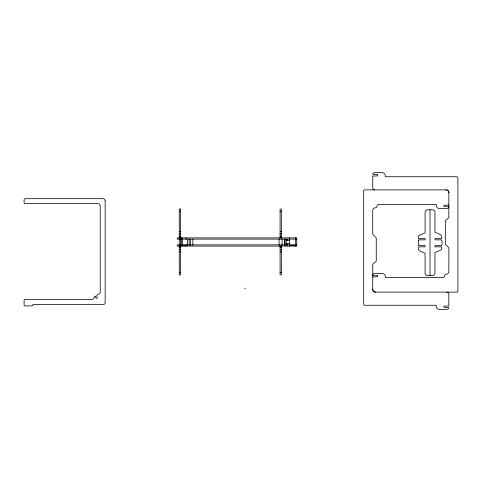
<?xml version="1.0" encoding="UTF-8"?>
<svg xmlns="http://www.w3.org/2000/svg" width="482" height="482" viewBox="0 0 482 482"><rect width="100%" height="100%" fill="white"/><g stroke="black" fill="none" stroke-linecap="round" stroke-linejoin="round"><path stroke-width="0.72" d="M372.731 276.981L377.671 276.722L377.671 275.487L372.749 275.216A2.061 2.061 0 0 1 374.785 273.427L382.033 273.445A3.332 3.332 0 0 1 385.365 276.776L385.365 277.56L442.88 277.56A1.669 1.669 0 0 0 444.549 275.891A1.669 1.669 0 0 1 446.218 274.222A2.633 2.633 0 0 0 448.85 271.589L448.85 247.862L445.326 244.055L445.326 220.792L448.85 217.551L448.85 192.354A2.47 2.47 0 0 0 446.38 189.884L364.717 189.884A1.03 1.03 0 0 0 363.681 190.92L363.681 304.172A1.097 1.097 0 0 0 364.778 305.263L436.216 305.263L436.216 306.052A3.332 3.332 0 0 0 439.548 309.384L446.79 309.384A2.061 2.061 0 0 0 448.832 307.612L443.91 307.341L443.91 306.106L448.832 305.943L448.85 294.147A2.036 2.036 0 0 0 446.82 292.116M448.85 205.019L443.91 205.278L443.91 206.513L448.832 206.784A2.061 2.061 0 0 1 446.79 208.573L439.548 208.555A3.332 3.332 0 0 1 436.216 205.224L436.216 204.44L378.701 204.44A1.669 1.669 0 0 0 377.032 206.109A1.669 1.669 0 0 1 375.364 207.778A2.633 2.633 0 0 0 372.731 210.411L372.731 234.138L376.255 237.945L376.255 261.208L372.731 264.449L372.731 289.646A2.47 2.47 0 0 0 375.201 292.116L456.864 292.116A1.03 1.03 0 0 0 457.9 291.08L457.9 177.828A1.097 1.097 0 0 0 456.803 176.737L385.365 176.737L385.365 175.948A3.332 3.332 0 0 0 382.033 172.616L374.785 172.616A2.061 2.061 0 0 0 372.749 174.388L377.671 174.659L377.671 175.894L372.749 176.057L372.731 187.853A2.036 2.036 0 0 0 374.761 189.884M286.284 243.741L289.941 243.434M179.268 211.526L180.503 211.526M280.09 211.526L281.325 211.526M179.268 231.474L180.503 231.474M280.09 231.474L281.325 231.474M179.268 233.794L180.503 233.794M280.09 233.794L281.325 233.794M179.268 236.18L180.503 236.18M280.09 236.18L281.325 236.18M179.268 237.56L180.503 237.56M280.09 237.56L281.325 237.56M296.713 239.114L177.207 239.114L177.225 237.879L296.713 237.879L296.719 246.109L177.207 246.109L177.207 244.874L296.713 244.874M179.268 239.47L180.503 239.47M179.268 244.501L180.503 244.501M181.353 245.29L187.504 245.29L187.504 239.114M289.543 245.29L296.713 245.29M179.268 246.477L180.503 246.477M280.09 246.477L281.325 246.477M179.268 247.549L180.503 247.549M280.09 247.549L281.325 247.549M179.268 249.543L180.503 249.543M280.09 249.543L281.325 249.543M179.268 251.809L180.503 251.809M280.09 251.809L281.325 251.809M179.268 272.336L180.503 272.336M280.09 272.336L281.325 272.336M286.284 240.247L289.941 240.548M430.022 209.784L430.022 275.662M295.689 237.879L295.689 246.109M289.543 237.879L289.543 246.109M287.236 239.114L287.236 240.325M287.236 243.663L287.236 245.29M286.284 239.114L286.284 245.29M285.115 239.114L285.115 245.29M284.374 239.114L284.374 245.29M282.066 239.114L282.066 245.29M281.325 238.253L281.325 209.055L280.09 209.055L280.09 238.253M281.325 245.736L281.325 274.933L280.09 274.933L280.09 245.736M279.078 239.114L279.078 245.29M192.872 239.114L192.872 245.29M190.402 239.114L190.402 245.29M189.167 239.114L189.167 245.29M186.052 237.879L186.052 239.114M186.052 244.874L186.052 246.109M182.437 237.879L182.437 246.109M181.34 237.879L181.34 246.109M180.557 237.879L180.557 239.114M180.557 244.874L180.557 246.109M244.633 288.164A2.061 2.012 0 0 1 245.404 288.549M445.844 189.884A2.892 2.892 0 0 1 448.85 192.77M375.737 292.116A2.892 2.892 0 0 1 372.731 289.23M105.154 200.735L105.154 302.774A1.687 1.687 0 0 1 103.485 304.461L33.752 304.461A1.416 1.416 0 0 0 32.336 305.835L24.907 305.986A0.795 0.795 0 0 1 24.1 305.196L24.1 300.467A0.952 0.952 0 0 1 25.052 299.515L91.032 299.515A3 3 0 0 0 94.315 296.828A0.711 0.711 0 0 1 95.032 296.117A0.711 0.711 0 0 1 95.743 296.828L95.749 297.605A0.741 0.741 0 0 0 96.49 298.346A0.741 0.741 0 0 0 97.231 297.605C95.129 293.49 100.286 295.261 100.226 292.309L100.226 206.103A2.47 2.47 0 0 0 97.756 203.633L25.335 203.633A1.235 1.235 0 0 1 24.1 202.398L24.1 199.928A1.235 1.235 0 0 1 25.335 198.692L102.913 198.692A2.253 2.253 0 0 1 105.154 200.723M418.334 240.169L418.436 245.501L425.082 245.609L425.082 246.844L418.611 246.844L418.334 248.537A2.615 2.615 0 0 0 419.882 250.923L425.082 253.243L425.082 273.192A2.47 2.47 0 0 0 427.552 275.662L432.366 275.662A2.597 2.597 0 0 0 434.963 273.071L434.963 252.538L440.385 250.279A2.163 2.163 0 0 0 441.711 248.284L441.44 246.856L434.963 246.844L434.963 245.609L441.337 245.609C442.554 245.169 442.307 240.181 441.355 239.843L434.963 239.843L434.963 238.608L441.476 238.596L441.711 236.909A2.615 2.615 0 0 0 440.162 234.523L434.963 232.203L434.963 212.255A2.47 2.47 0 0 0 432.493 209.784L427.679 209.784A2.597 2.597 0 0 0 425.082 212.381L425.082 232.914L419.659 235.174A2.163 2.163 0 0 0 418.334 237.168L418.605 238.596L425.082 238.608L425.082 239.843L418.707 239.843L418.334 240.169M180.503 209.055L179.268 209.055L179.268 274.933L180.503 274.933L180.503 209.055"/></g></svg>
